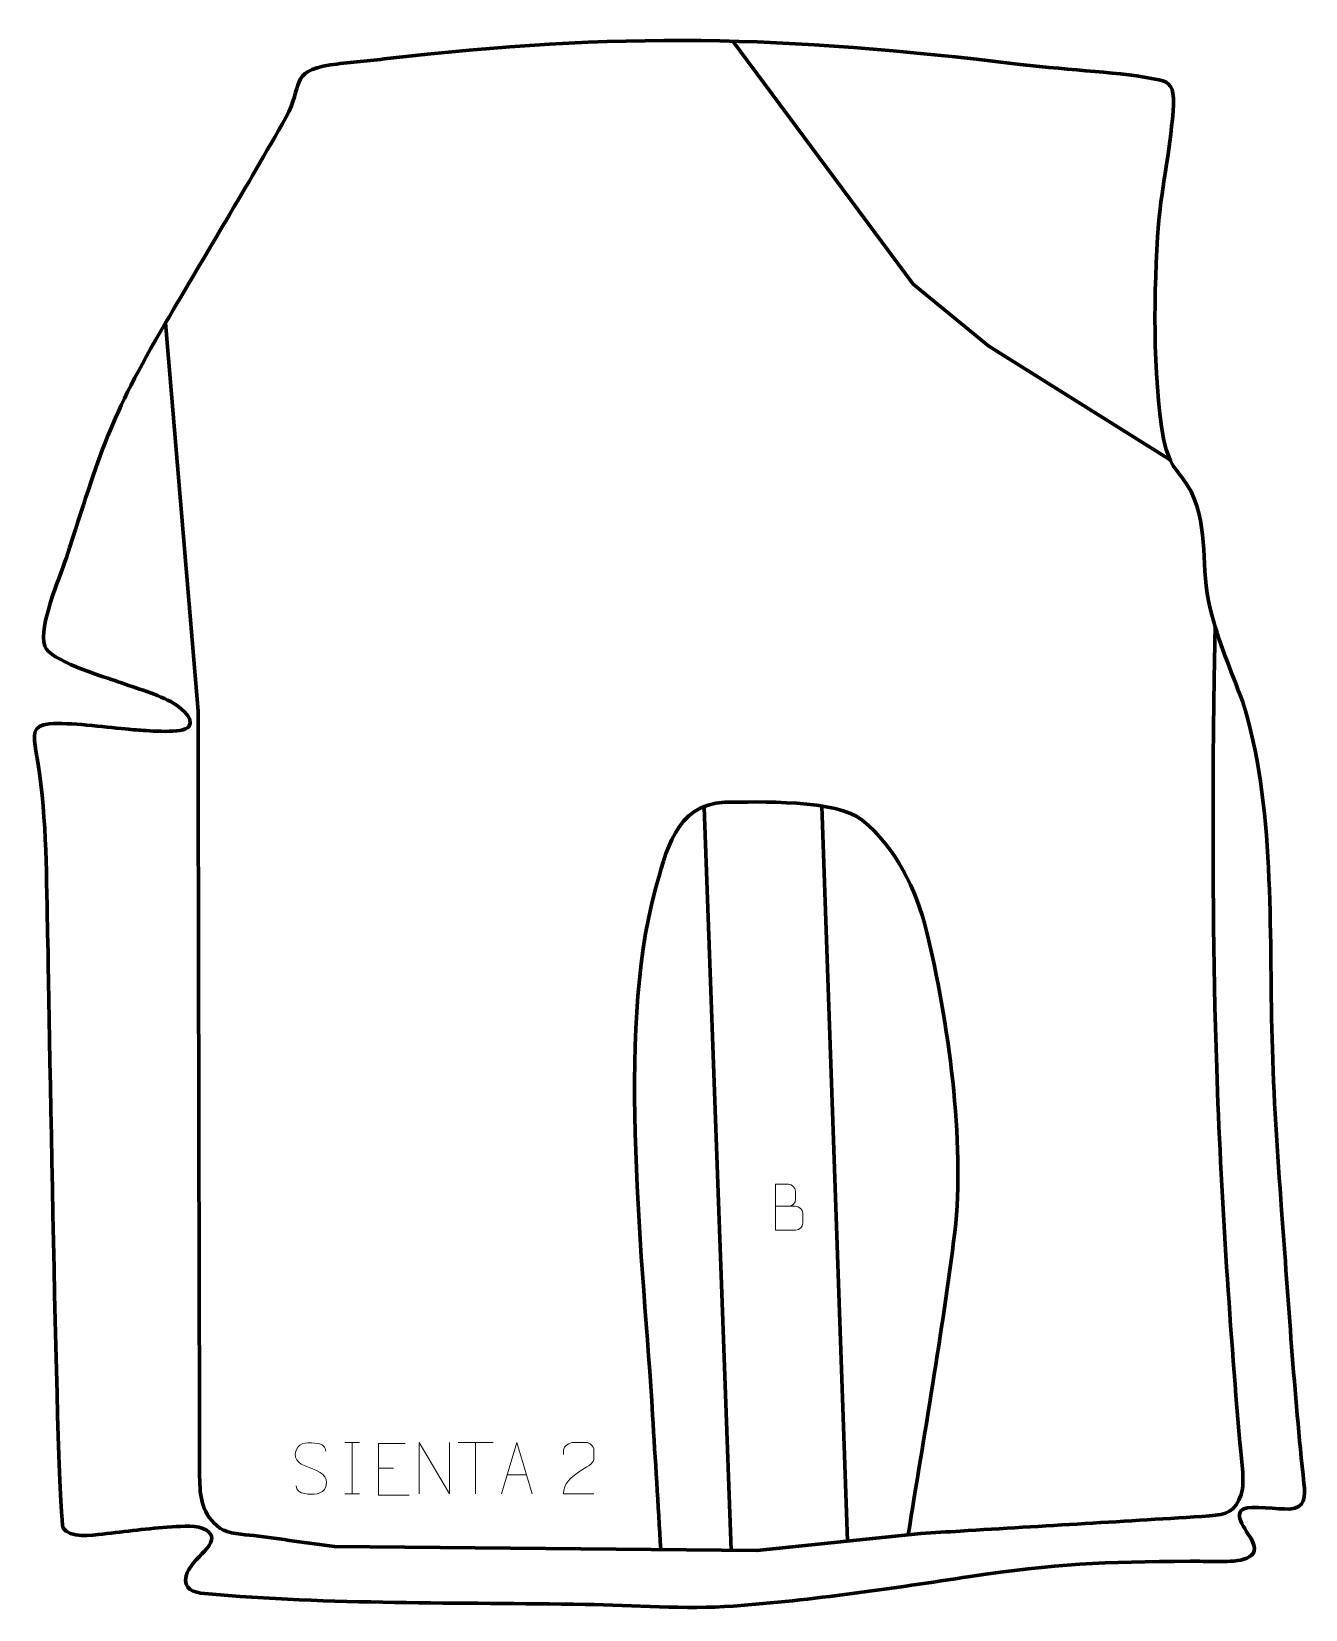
# Model space of a CAD drawing. Header units: millimetres. Extents: x 1113 to 1731, y -118 to 647.
import ezdxf

# ---------------------------------------------------------------- set-up
doc = ezdxf.new("R2010")
doc.units = ezdxf.units.MM
doc.header["$MEASUREMENT"] = 0
doc.layers.add('layer 2', color=7, linetype='Continuous')
doc.layers.add('layer 3', color=7, linetype='Continuous')

msp = doc.modelspace()

# ---------------------------------------------------------------- linework, layer by layer
at = {"layer": 'layer 2', "color": 142, "lineweight": 158}
for points, knots in [([(1453.025, 642.733), (1453.025, 642.733), (1540.4775, 524.9625), (1540.4775, 524.9625), (1540.4775, 524.9625), (1540.4775, 524.9625), (1577.2881, 494.8207), (1577.2881, 494.8207), (1577.2881, 494.8207), (1577.2881, 494.8207), (1665.1558, 439.655), (1665.1558, 439.655)], [0, 0, 0, 0, 0.25, 0.25, 0.25, 0.25, 0.5, 0.5, 0.5, 0.5, 1, 1, 1, 1]), ([(1177.88, 506.1677), (1177.88, 506.1677), (1193.59, 317.7908), (1193.59, 317.7908), (1193.59, 317.7908), (1193.8486, 194.0453), (1194.0349, 70.2996), (1194.3646, -53.4457), (1194.3646, -53.4457), (1194.3913, -63.495), (1195.5406, -72.0549), (1204.2197, -78.4616), (1204.2197, -78.4616), (1208.1893, -81.3918), (1215.6102, -81.4334), (1220.6044, -82.0945), (1220.6044, -82.0945), (1233.6932, -83.827), (1246.7736, -85.6219), (1259.8649, -87.344), (1259.8649, -87.344), (1259.8649, -87.344), (1464.723, -89.3446), (1464.723, -89.3446), (1464.723, -89.3446), (1464.723, -89.3446), (1544.212, -81.0754), (1544.212, -81.0754), (1544.212, -81.0754), (1550.6086, -80.6835), (1557.0052, -80.2916), (1563.4016, -79.8997), (1563.4016, -79.8997), (1603.6995, -77.4337), (1644.0119, -75.1282), (1684.3001, -72.5156), (1684.3001, -72.5156), (1692.3305, -71.9948), (1697.0205, -70.385), (1699.6281, -62.0884), (1699.6281, -62.0884), (1701.6367, -55.6975), (1699.5791, -44.012), (1698.9837, -36.9801), (1698.9837, -36.9801), (1693.8652, 23.46), (1689.8184, 83.9449), (1687.7416, 144.5714), (1687.7416, 144.5714), (1684.2316, 250.018), (1687.0303, 358.7444), (1687.0303, 358.7444)], [0, 0, 0, 0, 0.07142857, 0.07142857, 0.07142857, 0.07142857, 0.14285714, 0.14285714, 0.14285714, 0.14285714, 0.21428571, 0.21428571, 0.21428571, 0.21428571, 0.28571429, 0.28571429, 0.28571429, 0.28571429, 0.35714286, 0.35714286, 0.35714286, 0.35714286, 0.42857143, 0.42857143, 0.42857143, 0.42857143, 0.5, 0.5, 0.5, 0.5, 0.57142857, 0.57142857, 0.57142857, 0.57142857, 0.64285714, 0.64285714, 0.64285714, 0.64285714, 0.71428571, 0.71428571, 0.71428571, 0.71428571, 0.78571429, 0.78571429, 0.78571429, 0.78571429, 0.85714286, 0.85714286, 0.85714286, 0.85714286, 1, 1, 1, 1]), ([(1538.1045, -81.7108), (1545.9442, -32.9626), (1554.5078, 16.1465), (1560.7273, 65.1023), (1560.7273, 65.1023), (1565.734, 108.9889), (1557.5257, 167.9932), (1546.9799, 211.0714), (1546.9799, 211.0714), (1541.7542, 231.827), (1532.4526, 251.0001), (1515.762, 264.9884), (1515.762, 264.9884), (1503.9661, 274.8744), (1465.1194, 273.8311), (1449.0689, 273.562), (1449.0689, 273.562), (1425.2083, 272.7005), (1420.4605, 249.4009), (1415.2447, 230.4884), (1415.2447, 230.4884), (1396.152, 161.2576), (1409.7808, 48.5369), (1414.1238, -23.6645), (1414.1238, -23.6645), (1415.4315, -45.406), (1416.7393, -67.1473), (1418.047, -88.8888)], [0, 0, 0, 0, 0.125, 0.125, 0.125, 0.125, 0.25, 0.25, 0.25, 0.25, 0.375, 0.375, 0.375, 0.375, 0.5, 0.5, 0.5, 0.5, 0.625, 0.625, 0.625, 0.625, 0.75, 0.75, 0.75, 0.75, 1, 1, 1, 1])]:
    msp.add_open_spline(points, degree=3, knots=knots, dxfattribs=at)
for points in [[(1452.1759, -89.2221), (1452.1759, -89.2221), (1439.1142, 271.0241), (1439.1142, 271.0241)], [(1508.6602, -84.7739), (1508.6602, -84.7739), (1496.1846, 271.6381), (1496.1846, 271.6381)]]:
    msp.add_open_spline(points, degree=3, dxfattribs=at)
at = {"layer": 'layer 3', "color": 242, "lineweight": 158}
msp.add_open_spline([(1120.5546, 212.8003), (1119.8822, 242.049), (1120.2179, 269.4597), (1114.9386, 298.4735), (1114.9386, 298.4735), (1113.6978, 305.2929), (1112.8215, 311.0582), (1121.4435, 311.6383), (1121.4435, 311.6383), (1131.6075, 312.3222), (1147.7248, 310.1766), (1158.2855, 309.1753), (1158.2855, 309.1753), (1158.2855, 309.1753), (1159.7722, 309.0343), (1159.7722, 309.0343), (1159.7722, 309.0343), (1161.4946, 308.8755), (1163.2118, 308.7241), (1164.9371, 308.6014), (1164.9371, 308.6014), (1169.0993, 308.3222), (1186.4324, 306.6909), (1189.1332, 310.251), (1189.1332, 310.251), (1192.461, 314.6376), (1183.6696, 320.7122), (1180.3709, 322.3997), (1180.3709, 322.3997), (1172.3176, 326.5196), (1161.8089, 329.5824), (1153.1457, 332.5764), (1153.1457, 332.5764), (1146.1136, 334.967), (1121.5387, 342.5349), (1119.2433, 349.3555), (1119.2433, 349.3555), (1116.2252, 359.705), (1126.2701, 381.5313), (1129.7558, 392.3387), (1129.7558, 392.3387), (1146.2703, 443.5428), (1150.3853, 459.4416), (1177.88, 506.1677), (1177.88, 506.1677), (1197.2925, 539.3332), (1217.2549, 572.1685), (1236.1045, 605.662), (1236.1045, 605.662), (1244.8306, 621.1796), (1237.4659, 628.0734), (1257.7393, 631.1874), (1257.7393, 631.1874), (1266.3508, 632.5102), (1275.1406, 633.1086), (1283.806, 634.0971), (1283.806, 634.0971), (1398.2879, 647.405), (1476.8714, 645.4785), (1592.4707, 631.4623), (1592.4707, 631.4623), (1617.3416, 628.4467), (1641.6677, 627.8918), (1659.6271, 623.967), (1659.6271, 623.967), (1665.3289, 622.7209), (1666.9994, 620.7311), (1666.7795, 612.1637), (1666.7795, 612.1637), (1665.8206, 592.9386), (1661.2004, 573.4056), (1659.5259, 553.905), (1659.5259, 553.905), (1657.2118, 521.882), (1656.5657, 481.3947), (1661.9537, 449.8517), (1661.9537, 449.8517), (1665.6971, 433.922), (1668.3273, 436.559), (1675.3288, 424.2618), (1675.3288, 424.2618), (1684.262, 405.6767), (1679.7178, 387.1937), (1684.5751, 367.5909), (1684.5751, 367.5909), (1688.7007, 351.1617), (1694.3818, 338.2289), (1700.2334, 322.6228), (1700.2334, 322.6228), (1716.1156, 273.5993), (1713.2202, 210.6885), (1714.6033, 159.0532), (1714.6033, 159.0532), (1715.3691, 130.8612), (1717.1886, 103.7791), (1719.2597, 75.6922), (1719.2597, 75.6922), (1722.5085, 31.323), (1725.3504, -12.5185), (1730.0628, -56.8001), (1730.0628, -56.8001), (1730.7443, -63.2045), (1730.8104, -68.8122), (1723.0524, -69.1942), (1723.0524, -69.1942), (1717.6648, -69.4594), (1704.605, -67.2377), (1700.5827, -69.2272), (1700.5827, -69.2272), (1694.8484, -72.7983), (1704.6154, -81.8015), (1705.8237, -86.6557), (1705.8237, -86.6557), (1708.0398, -95.5579), (1692.6173, -94.6075), (1687.4181, -94.608), (1687.4181, -94.608), (1683.25, -94.6331), (1679.0869, -94.5467), (1674.9206, -94.5534), (1674.9206, -94.5534), (1633.2789, -94.7233), (1609.3144, -95.7422), (1568.1557, -101.943), (1568.1557, -101.943), (1530.369, -107.626), (1491.3759, -113.5034), (1453.2934, -116.276), (1453.2934, -116.276), (1429.9633, -117.9086), (1404.9488, -115.8816), (1381.3927, -115.4749), (1381.3927, -115.4749), (1320.2051, -114.4248), (1257.6383, -115.7043), (1196.7785, -110.2065), (1196.7785, -110.2065), (1191.5027, -109.7299), (1186.3417, -108.2253), (1187.8146, -101.644), (1187.8146, -101.644), (1189.7479, -93.005), (1206.5534, -85.4553), (1197.6737, -79.5016), (1197.6737, -79.5016), (1193.5456, -76.7338), (1185.7622, -77.5499), (1180.9619, -77.8783), (1180.9619, -77.8783), (1180.9619, -77.8783), (1180.8009, -77.8886), (1180.8009, -77.8886), (1180.8009, -77.8886), (1169.528, -78.5823), (1158.4182, -80.1132), (1147.2212, -81.3618), (1147.2212, -81.3618), (1142.4077, -81.8986), (1131.1165, -83.4214), (1128.2092, -78.4191), (1128.2092, -78.4191), (1125.0842, -73.0425), (1121.1714, 189.665), (1120.5546, 212.8003)], degree=3, knots=[0, 0, 0, 0, 0.02380952, 0.02380952, 0.02380952, 0.02380952, 0.04761905, 0.04761905, 0.04761905, 0.04761905, 0.07142857, 0.07142857, 0.07142857, 0.07142857, 0.0952381, 0.0952381, 0.0952381, 0.0952381, 0.11904762, 0.11904762, 0.11904762, 0.11904762, 0.14285714, 0.14285714, 0.14285714, 0.14285714, 0.16666667, 0.16666667, 0.16666667, 0.16666667, 0.19047619, 0.19047619, 0.19047619, 0.19047619, 0.21428571, 0.21428571, 0.21428571, 0.21428571, 0.23809524, 0.23809524, 0.23809524, 0.23809524, 0.26190476, 0.26190476, 0.26190476, 0.26190476, 0.28571429, 0.28571429, 0.28571429, 0.28571429, 0.30952381, 0.30952381, 0.30952381, 0.30952381, 0.33333333, 0.33333333, 0.33333333, 0.33333333, 0.35714286, 0.35714286, 0.35714286, 0.35714286, 0.38095238, 0.38095238, 0.38095238, 0.38095238, 0.4047619, 0.4047619, 0.4047619, 0.4047619, 0.42857143, 0.42857143, 0.42857143, 0.42857143, 0.45238095, 0.45238095, 0.45238095, 0.45238095, 0.47619048, 0.47619048, 0.47619048, 0.47619048, 0.5, 0.5, 0.5, 0.5, 0.52380952, 0.52380952, 0.52380952, 0.52380952, 0.54761905, 0.54761905, 0.54761905, 0.54761905, 0.57142857, 0.57142857, 0.57142857, 0.57142857, 0.5952381, 0.5952381, 0.5952381, 0.5952381, 0.61904762, 0.61904762, 0.61904762, 0.61904762, 0.64285714, 0.64285714, 0.64285714, 0.64285714, 0.66666667, 0.66666667, 0.66666667, 0.66666667, 0.69047619, 0.69047619, 0.69047619, 0.69047619, 0.71428571, 0.71428571, 0.71428571, 0.71428571, 0.73809524, 0.73809524, 0.73809524, 0.73809524, 0.76190476, 0.76190476, 0.76190476, 0.76190476, 0.78571429, 0.78571429, 0.78571429, 0.78571429, 0.80952381, 0.80952381, 0.80952381, 0.80952381, 0.83333333, 0.83333333, 0.83333333, 0.83333333, 0.85714286, 0.85714286, 0.85714286, 0.85714286, 0.88095238, 0.88095238, 0.88095238, 0.88095238, 0.9047619, 0.9047619, 0.9047619, 0.9047619, 0.92857143, 0.92857143, 0.92857143, 0.92857143, 0.95238095, 0.95238095, 0.95238095, 0.95238095, 1, 1, 1, 1], dxfattribs=at)
at = {"layer": 'layer 3', "color": 250, "lineweight": 9}
for points, knots in [([(1473.6578, 77.6175), (1476.9168, 77.6179), (1480.1762, 77.6179), (1483.4359, 77.6175), (1483.4359, 77.6175), (1485.2052, 77.602), (1486.9281, 76.047), (1486.9281, 74.2112), (1486.9281, 74.2112), (1486.9278, 73.2004), (1486.9278, 70.4691), (1486.9281, 69.458), (1486.9281, 69.458), (1486.944, 67.7939), (1485.5627, 65.9901), (1483.4833, 66.0053), (1483.4833, 66.0053), (1480.2233, 66.0056), (1476.9636, 66.0056), (1473.7043, 66.0053), (1473.7043, 66.0053), (1473.7043, 73.4557), (1473.7043, 80.9058), (1473.7043, 88.3556), (1473.7043, 88.3556), (1475.8304, 88.3556), (1477.9568, 88.3556), (1480.0833, 88.3556), (1480.0833, 88.3556), (1481.5888, 88.3714), (1483.4668, 86.6602), (1483.4827, 84.9025), (1483.4827, 84.9025), (1483.4823, 83.0519), (1483.4823, 82.9212), (1483.4827, 81.0703), (1483.4827, 81.0703), (1483.4981, 79.2197), (1481.8372, 77.602), (1480.0368, 77.6175)], [0, 0, 0, 0, 0.09090909, 0.09090909, 0.09090909, 0.09090909, 0.18181818, 0.18181818, 0.18181818, 0.18181818, 0.27272727, 0.27272727, 0.27272727, 0.27272727, 0.36363636, 0.36363636, 0.36363636, 0.36363636, 0.45454545, 0.45454545, 0.45454545, 0.45454545, 0.54545455, 0.54545455, 0.54545455, 0.54545455, 0.63636364, 0.63636364, 0.63636364, 0.63636364, 0.72727273, 0.72727273, 0.72727273, 0.72727273, 0.81818182, 0.81818182, 0.81818182, 0.81818182, 1, 1, 1, 1]), ([(1248.3499, -49.3823), (1244.1016, -47.9119), (1239.1935, -46.1161), (1241.1986, -40.5958), (1241.1986, -40.5958), (1242.7021, -36.4559), (1247.9157, -36.8444), (1251.5193, -37.4455), (1251.5193, -37.4455), (1254.3799, -37.9227), (1255.2446, -39.1359), (1255.5552, -41.22)], [0, 0, 0, 0, 0.25, 0.25, 0.25, 0.25, 0.5, 0.5, 0.5, 0.5, 1, 1, 1, 1]), ([(1294.0556, -37.5027), (1294.0556, -37.5027), (1281.1817, -37.5027), (1281.1817, -37.5027), (1281.1817, -37.5027), (1281.1817, -37.5027), (1281.1817, -62.4563), (1281.1817, -62.4563), (1281.1817, -62.4563), (1281.1817, -62.4563), (1296.0475, -62.4563), (1296.0475, -62.4563)], [0, 0, 0, 0, 0.25, 0.25, 0.25, 0.25, 0.5, 0.5, 0.5, 0.5, 1, 1, 1, 1]), ([(1300.9365, -61.8591), (1300.9365, -61.8591), (1300.9365, -36.9056), (1300.9365, -36.9056), (1300.9365, -36.9056), (1300.9365, -36.9056), (1315.5913, -61.8591), (1315.5913, -61.8591), (1315.5913, -61.8591), (1315.5913, -61.8591), (1315.5913, -36.9056), (1315.5913, -36.9056)], [0, 0, 0, 0, 0.25, 0.25, 0.25, 0.25, 0.5, 0.5, 0.5, 0.5, 1, 1, 1, 1]), ([(1340.7934, -61.8591), (1340.7934, -61.8591), (1348.1644, -36.9056), (1348.1644, -36.9056), (1348.1644, -36.9056), (1348.1644, -36.9056), (1355.7343, -61.8591), (1355.7343, -61.8591)], [0, 0, 0, 0, 0.33333333, 0.33333333, 0.33333333, 0.33333333, 1, 1, 1, 1]), ([(1385.6353, -61.8695), (1380.7209, -61.8692), (1375.8065, -61.8692), (1370.8924, -61.8695), (1370.8924, -61.8695), (1370.8924, -51.9372), (1385.5434, -49.296), (1385.6353, -44.9857), (1385.6353, -44.9857), (1385.635, -43.5616), (1385.635, -42.1379), (1385.6353, -40.7146), (1385.6353, -40.7146), (1385.6184, -38.6375), (1383.4956, -36.9127), (1381.8246, -36.8954), (1381.8246, -36.8954), (1379.7514, -36.8958), (1377.6785, -36.8958), (1375.6061, -36.8954), (1375.6061, -36.8954), (1373.784, -36.8789), (1370.9593, -38.671), (1370.8924, -40.7646), (1370.8924, -40.7646), (1370.8924, -40.7646), (1370.8924, -42.8194), (1370.8924, -42.8194)], [0, 0, 0, 0, 0.125, 0.125, 0.125, 0.125, 0.25, 0.25, 0.25, 0.25, 0.375, 0.375, 0.375, 0.375, 0.5, 0.5, 0.5, 0.5, 0.625, 0.625, 0.625, 0.625, 0.75, 0.75, 0.75, 0.75, 1, 1, 1, 1]), ([(1248.3499, -49.3824), (1252.3685, -51.0291), (1257.398, -52.9174), (1255.564, -58.2777), (1255.564, -58.2777), (1254.1042, -62.5441), (1249.1934, -62.2874), (1245.4673, -61.7327), (1245.4673, -61.7327), (1242.7173, -61.3229), (1241.4964, -60.1094), (1241.1184, -57.9972)], [0, 0, 0, 0, 0.25, 0.25, 0.25, 0.25, 0.5, 0.5, 0.5, 0.5, 1, 1, 1, 1])]:
    msp.add_open_spline(points, degree=3, knots=knots, dxfattribs=at)
for points in [[(1264.7658, -36.9056), (1264.7658, -36.9056), (1271.9339, -36.9056), (1271.9339, -36.9056)], [(1268.3498, -36.9056), (1268.3498, -36.9056), (1268.3498, -61.8591), (1268.3498, -61.8591)], [(1319.7703, -36.9291), (1319.7703, -36.9291), (1336.7575, -36.9291), (1336.7575, -36.9291)], [(1328.2641, -61.8591), (1328.2641, -61.8591), (1328.2641, -36.9056), (1328.2641, -36.9056)], [(1281.1817, -49.3824), (1281.1817, -49.3824), (1288.3498, -49.3824), (1288.3498, -49.3824)], [(1343.516, -52.6097), (1343.516, -52.6097), (1353.0117, -52.6097), (1353.0117, -52.6097)], [(1264.7658, -61.8591), (1264.7658, -61.8591), (1271.9339, -61.8591), (1271.9339, -61.8591)]]:
    msp.add_open_spline(points, degree=3, dxfattribs=at)

doc.saveas('drawing.dxf')
